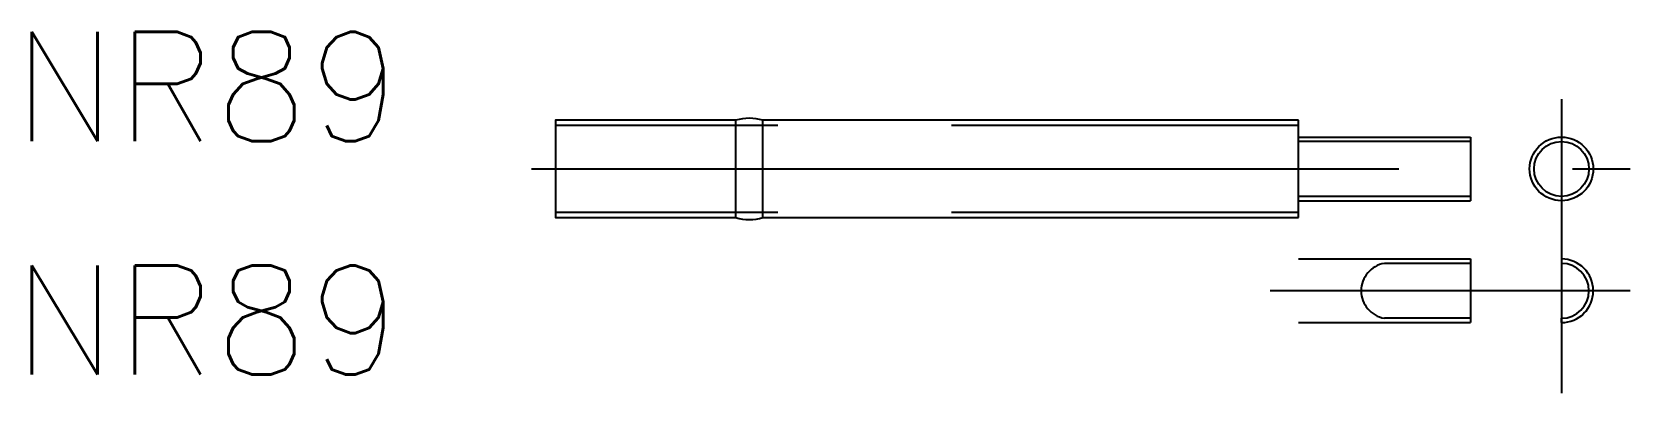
# Model space of a CAD drawing. Extents: x 191.9 to 250.4, y 65.6 to 78.8.
import ezdxf

# ---------------------------------------------------------------- set-up
doc = ezdxf.new("R2010")
doc.units = 0
doc.linetypes.add('CENTER', pattern=[50.8, 31.75, -6.35, 6.35, -6.35])
doc.linetypes.add('DASHED', pattern=[19.05, 12.7, -6.35])
doc.layers.get('0').update_dxf_attribs({"linetype": 'CONTINUOUS'})
doc.layers.add('CENTER', color=1, linetype='CENTER')
doc.styles.get("Standard").update_dxf_attribs({"font": 'txt.shx'})

msp = doc.modelspace()

# ---------------------------------------------------------------- linework, layer by layer
for p, q in [((217.631, 75.594), (217.631, 72.034)), ((218.631, 72.034), (218.631, 75.594)), ((238.231, 72.034), (238.231, 75.594)), ((238.231, 74.979), (244.531, 74.979)), ((244.531, 74.979), (244.531, 72.649)), ((238.231, 72.649), (244.531, 72.649)), ((238.231, 70.516), (244.531, 70.516)), ((244.531, 70.516), (244.531, 68.186)), ((247.862, 70.516), (247.862, 70.356)), ((238.231, 68.186), (244.531, 68.186)), ((247.862, 68.186), (247.862, 68.346))]:
    msp.add_line(p, q)
at = {"color": 3, "linetype": 'DASHED'}
for p, q in [((238.231, 75.404), (211.031, 75.404)), ((244.531, 74.819), (238.231, 74.819)), ((244.531, 72.809), (238.231, 72.809)), ((238.231, 72.224), (211.031, 72.224)), ((244.531, 70.356), (241.381, 70.356)), ((244.531, 68.346), (241.381, 68.346))]:
    msp.add_line(p, q, dxfattribs=at)
for points in [[(217.631, 75.594), (211.031, 75.594), (211.031, 72.034), (217.631, 72.034)], [(238.231, 75.594), (218.631, 75.594)], [(218.631, 72.034), (238.231, 72.034)]]:
    msp.add_lwpolyline(points)
for radius in [1.165, 1.005]:
    msp.add_circle((247.862, 73.814), radius)
for centre, radius, start, end in [((218.131, 73.964), 1.704, 72.93847, 107.06153), ((218.131, 73.663), 1.704, 252.93847, 287.06153), ((247.862, 69.351), 1.165, 270, 90), ((247.862, 69.351), 1.005, 270, 90)]:
    msp.add_arc(centre, radius, start, end)
msp.add_arc((241.55, 69.351), 1.019, 99.55284, 260.44716, dxfattribs=at)
at = {"layer": 'CENTER'}
for p, q in [((247.862, 76.368), (247.862, 65.608)), ((210.163, 73.814), (250.372, 73.814)), ((250.372, 69.351), (237.193, 69.351))]:
    msp.add_line(p, q, dxfattribs=at)

# ---------------------------------------------------------------- texts
for p in [(191.186, 74.828), (191.186, 66.282)]:
    msp.add_text('NR89', height=4).set_placement(p)

doc.saveas('drawing.dxf')
